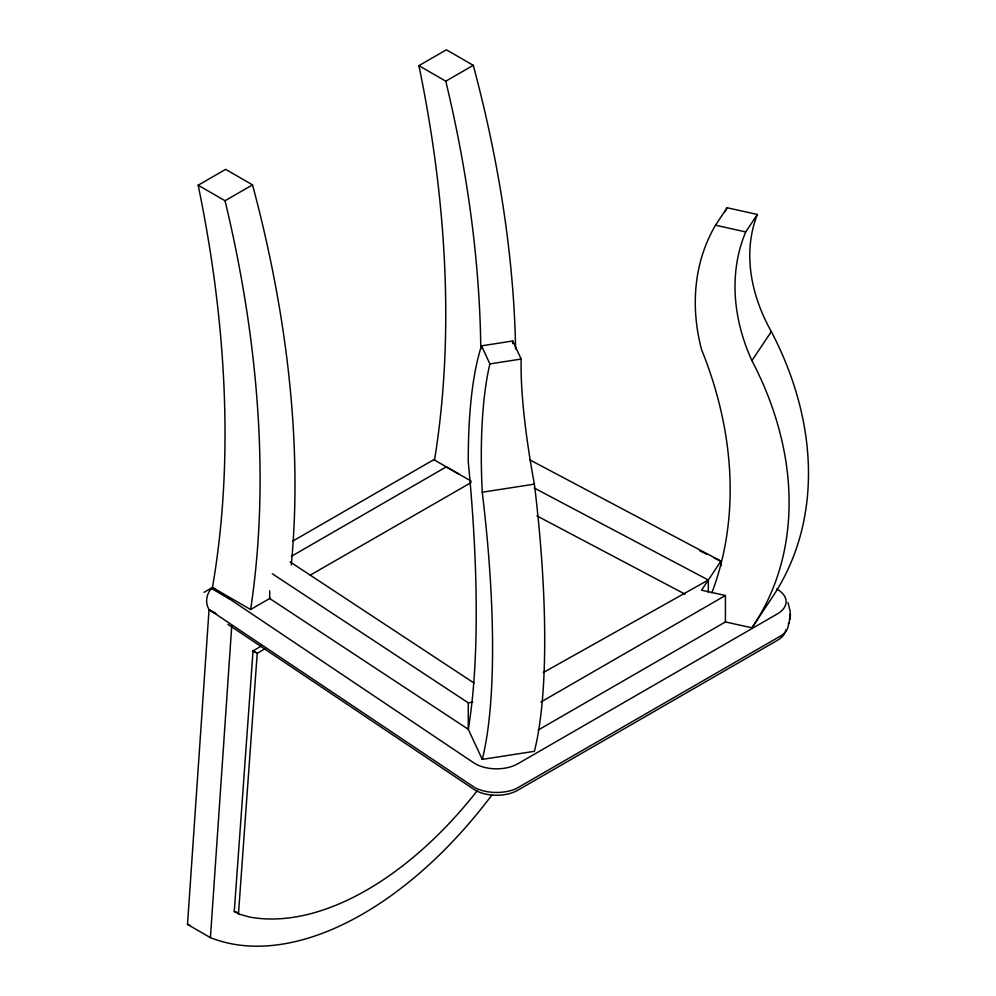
<?xml version="1.0" encoding="UTF-8"?>
<svg xmlns="http://www.w3.org/2000/svg" width="996" height="996" viewBox="0 0 996 996"><rect width="100%" height="100%" fill="white"/><g stroke="black" fill="none" stroke-linecap="round" stroke-linejoin="round"><path stroke-width="1.49" d="M789.168 623.608L790.276 611.805L787.985 602.555M790.139 619.126L790.264 616.823M790.276 616.412L790.401 614.109M492.012 794.845A333.884 192.776 -60 0 1 210.417 937.647L187.509 924.425L209.036 609.776L215.945 613.561M210.417 937.647L231.732 626.098M477.159 790.824A301.439 174.039 -60 0 1 249.336 917.005L238.467 913.892L234.272 911.465L253.034 650.836L261.077 646.205M238.467 913.892L257.229 653.264L265.272 648.62M711.879 592.807A451.586 344.13 33.7 0 0 701.545 349.546A217.004 174.35 36.4 0 1 715.502 225.208L727.13 207.753L757.358 214.464A195.664 140.834 30.6 0 0 771.315 331.568A355.908 271.223 33.7 0 1 771.315 598.745L751.93 627.829L725.262 621.902M751.93 627.829A355.908 271.223 33.7 0 0 751.93 360.652A195.664 156.596 37.3 0 1 745.73 231.919L757.358 214.464M751.93 360.652L771.315 331.568M529.872 459.891L720.93 561.109L701.545 590.192L725.424 595.496L725.424 621.94L538.176 730.043M291.28 564.944A1004.553 571.604 59.2 0 0 252.523 184.87L225.644 169.345L198.167 185.219A1064.624 623.757 60.8 0 1 212.447 587.478C206.458 593.068 204.616 602.68 209.21 609.677L475.03 787.774A32.507 18.762 0 0 0 516.102 788.695L781.947 635.211A32.507 18.762 0 0 0 788.458 623.197M434.443 460.476A1064.624 623.757 60.8 0 0 418.905 65.661L446.395 49.8L473.262 65.313A1004.553 571.604 59.2 0 1 515.592 348.986M198.167 185.219L225.034 200.731L252.523 184.87M418.905 65.661L445.785 81.186L473.262 65.313M204.018 592.346L212.447 587.478L250.606 609.515L270.352 598.123M292.949 541.002L433.82 459.666L458.87 474.071M291.392 556.316L446.308 466.875L471.195 481.118M540.878 702.043L725.424 595.496M310.229 575.14L471.096 482.599M543.281 672.561L708.33 580.021L708.33 592.458M481.504 345.836L512.778 340.993L521.169 359.058A195.664 33.876 77.6 0 0 534.391 484.143A355.908 75.21 81.2 0 1 534.391 751.32L482.251 759.388L468.282 729.284A451.586 95.429 81.2 0 0 468.282 462.194A217.004 55.714 84.5 0 1 481.504 345.836L489.883 363.901A195.664 48.605 84.9 0 0 482.251 492.211A355.908 75.21 81.2 0 1 482.251 759.388M489.883 363.901L521.169 359.058M482.251 492.211L534.391 484.143M272.294 573.771L468.282 702.84L472.851 702.13M715.502 225.208L745.73 231.919M234.272 911.465L236.986 912.249M699.765 550.788L706.724 554.249M713.696 557.71L720.656 561.171M252.81 650.973L257.229 653.264L253.034 650.836M534.155 487.99L708.33 580.021M536.894 515.878L685.011 594.139M211.052 588.287L229.516 598.945M209.036 609.776L215.236 613.349M290.073 561.893L473.972 682.995M212.447 587.478L473.71 762.787A30.129 17.393 0 0 0 517.796 763.783L777.341 613.922A30.129 17.393 0 0 0 776.656 589.01M227.885 624.293L473.71 789.23A30.129 17.393 0 0 0 517.796 790.226L777.341 640.366A30.129 17.393 0 0 0 785.969 629.808M720.93 561.109L720.93 565.778M468.282 702.84L468.282 729.284L269.692 598.496L269.692 590.728M190.336 925.508A333.884 192.776 -60 0 1 187.509 924.425M512.591 343.595A217.004 36.615 77.8 0 1 512.778 340.993M724.939 211.737A217.004 155.812 31 0 1 727.13 207.753M445.785 81.186A1004.553 588.213 60.9 0 1 480.794 349.11M225.034 200.731A1004.553 588.213 60.9 0 1 250.606 609.515"/></g></svg>
